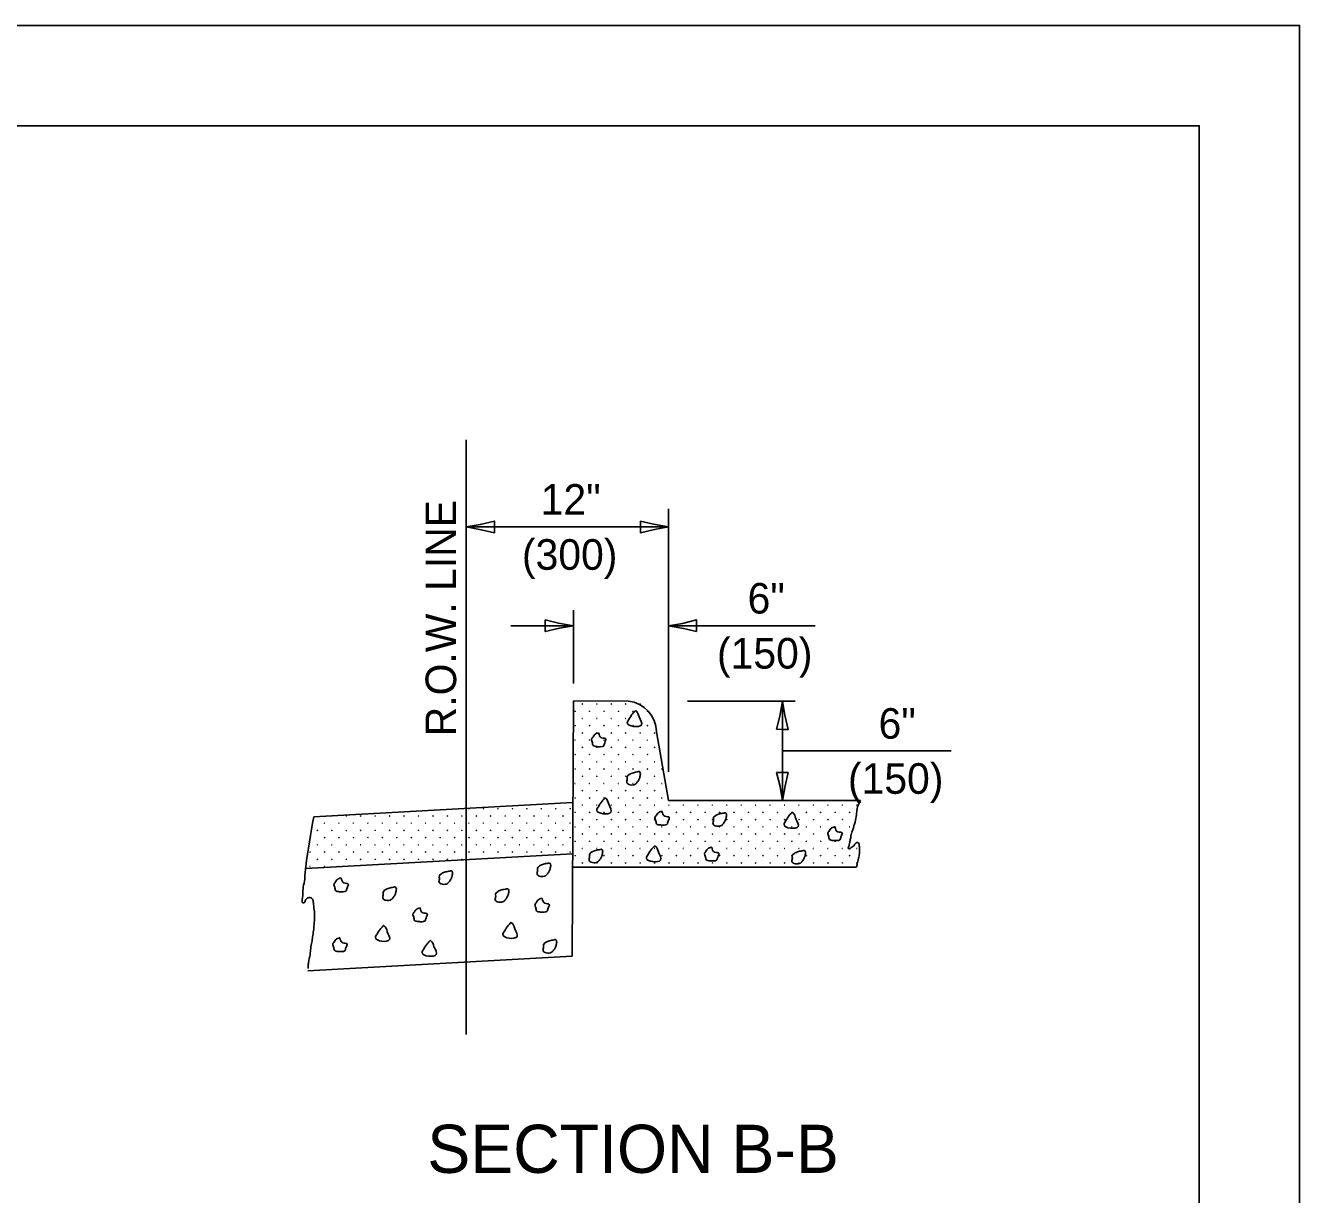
# Model space of a CAD drawing. Extents: x 0 to 2.83, y 0 to 1.83.
# Drawn here: x 2.304 to 2.833, y 1.348 to 1.833 of the extents above; entities that cross this region are included whole.
import ezdxf

# ---------------------------------------------------------------- set-up
doc = ezdxf.new("R2010")
doc.units = 0
for name, color, linetype in [('RD_Pr_Roadway_Dimensions', 7, 'Continuous'), ('RD_Pr_Roadway_Items', 7, 'Continuous'), ('RD_Pr_Roadway_Notes', 7, 'Continuous'), ('SH_General_Details', 7, 'Continuous'), ('SH_Printer_Plotting_Border', 7, 'Continuous')]:
    doc.layers.add(name, color=color, linetype=linetype)

msp = doc.modelspace()

# ---------------------------------------------------------------- linework, layer by layer
at = {"layer": 'RD_Pr_Roadway_Dimensions'}
for p, q in [((2.57136, 1.52342), (2.57136, 1.63263)), ((2.48736, 1.62511), (2.57136, 1.62511)), ((2.53185, 1.56007), (2.53185, 1.59062)), ((2.50593, 1.58407), (2.53185, 1.58407)), ((2.57136, 1.58407), (2.63229, 1.58407)), ((2.57924, 1.55283), (2.62391, 1.55283)), ((2.61864, 1.55274), (2.61864, 1.51144)), ((2.61863, 1.53209), (2.68872, 1.53209))]:
    msp.add_line(p, q, dxfattribs=at)
for points in [[(2.49902, 1.62267), (2.49903, 1.62511), (2.49903, 1.62755), (2.49319, 1.62612), (2.48736, 1.62511), (2.49358, 1.62398)], [(2.5597, 1.62755), (2.55969, 1.62511), (2.55969, 1.62267), (2.56552, 1.6241), (2.57136, 1.62511), (2.56513, 1.62624)], [(2.52019, 1.58651), (2.52019, 1.58407), (2.52019, 1.58163), (2.52602, 1.58306), (2.53185, 1.58407), (2.52563, 1.5852)], [(2.58301, 1.58163), (2.58302, 1.58407), (2.58302, 1.58651), (2.57719, 1.58508), (2.57136, 1.58407), (2.57758, 1.58293)], [(2.6162, 1.54108), (2.61864, 1.54107), (2.62108, 1.54107), (2.61965, 1.54691), (2.61864, 1.55274), (2.61751, 1.54652)], [(2.62108, 1.5231), (2.61864, 1.52311), (2.6162, 1.52311), (2.61763, 1.51727), (2.61864, 1.51144), (2.61977, 1.51766)]]:
    msp.add_lwpolyline(points, close=True, dxfattribs=at)
at = {"layer": 'RD_Pr_Roadway_Items'}
for p, q in [((2.48736, 1.66122), (2.48736, 1.4144)), ((2.53129, 1.44692), (2.53185, 1.55295)), ((2.53185, 1.55295), (2.55465, 1.55283)), ((2.56632, 1.54), (2.57136, 1.51147)), ((2.42402, 1.5047), (2.53142, 1.51064)), ((2.57136, 1.51147), (2.651, 1.51147)), ((2.4208, 1.48329), (2.53153, 1.48941)), ((2.53144, 1.4839), (2.64945, 1.4839)), ((2.42161, 1.44085), (2.53129, 1.44692))]:
    msp.add_line(p, q, dxfattribs=at)
for centre in [(2.53557, 1.55158), (2.54157, 1.55158), (2.54757, 1.55158), (2.55357, 1.55158), (2.55957, 1.55158), (2.53257, 1.54858), (2.53557, 1.54558), (2.53857, 1.54858), (2.54157, 1.54558), (2.54457, 1.54858), (2.54757, 1.54558), (2.55057, 1.54858), (2.55357, 1.54558), (2.55657, 1.54858), (2.55957, 1.54558), (2.56256, 1.54858), (2.53257, 1.54258), (2.53557, 1.53958), (2.53857, 1.54258), (2.54157, 1.53958), (2.54457, 1.54258), (2.54757, 1.53958), (2.55057, 1.54258), (2.55357, 1.53958), (2.55657, 1.54258), (2.55957, 1.53958), (2.56256, 1.54258), (2.56556, 1.53958), (2.53257, 1.53658), (2.53857, 1.53658), (2.54457, 1.53658), (2.55057, 1.53658), (2.55657, 1.53658), (2.56256, 1.53658), (2.53257, 1.53059), (2.53557, 1.53359), (2.53857, 1.53059), (2.54157, 1.53359), (2.54457, 1.53059), (2.54757, 1.53359), (2.55057, 1.53059), (2.55357, 1.53359), (2.55657, 1.53059), (2.55957, 1.53359), (2.56256, 1.53059), (2.56556, 1.53359), (2.53257, 1.52459), (2.53557, 1.52759), (2.53857, 1.52459), (2.54157, 1.52759), (2.54457, 1.52459), (2.54757, 1.52759), (2.55057, 1.52459), (2.55357, 1.52759), (2.55657, 1.52459), (2.55957, 1.52759), (2.56256, 1.52459), (2.56556, 1.52759), (2.56856, 1.52459), (2.53257, 1.51859), (2.53557, 1.52159), (2.53857, 1.51859), (2.54157, 1.52159), (2.54457, 1.51859), (2.54757, 1.52159), (2.55057, 1.51859), (2.55357, 1.52159), (2.55657, 1.51859), (2.55957, 1.52159), (2.56256, 1.51859), (2.56556, 1.52159), (2.56856, 1.51859), (2.53557, 1.51559), (2.54157, 1.51559), (2.54757, 1.51559), (2.55357, 1.51559), (2.55957, 1.51559), (2.56556, 1.51559), (2.48852, 1.5081), (2.49452, 1.5081), (2.50052, 1.5081), (2.50651, 1.5081), (2.51251, 1.5081), (2.51851, 1.5081), (2.52451, 1.5081), (2.53051, 1.5081), (2.53257, 1.51259), (2.53557, 1.50959), (2.53857, 1.51259), (2.54157, 1.50959), (2.54457, 1.51259), (2.54757, 1.50959), (2.55057, 1.51259), (2.55357, 1.50959), (2.55657, 1.51259), (2.55957, 1.50959), (2.56256, 1.51259), (2.56556, 1.50959), (2.56856, 1.51259), (2.57156, 1.50959), (2.57756, 1.50959), (2.58356, 1.50959), (2.58956, 1.50959), (2.59555, 1.50959), (2.60155, 1.50959), (2.60755, 1.50959), (2.61355, 1.50959), (2.61955, 1.50959), (2.62555, 1.50959), (2.63154, 1.50959), (2.63754, 1.50959), (2.64354, 1.50959), (2.64954, 1.50959), (2.43154, 1.50511), (2.43753, 1.50511), (2.44353, 1.50511), (2.44953, 1.50511), (2.45553, 1.50511), (2.46153, 1.50511), (2.46752, 1.50511), (2.47352, 1.50511), (2.47952, 1.50511), (2.48552, 1.50511), (2.49152, 1.50511), (2.49752, 1.50511), (2.50351, 1.50511), (2.50951, 1.50511), (2.51551, 1.50511), (2.52151, 1.50511), (2.52751, 1.50511), (2.53257, 1.50659), (2.53557, 1.50359), (2.53857, 1.50659), (2.54157, 1.50359), (2.54457, 1.50659), (2.54757, 1.50359), (2.55057, 1.50659), (2.55357, 1.50359), (2.55657, 1.50659), (2.55957, 1.50359), (2.56256, 1.50659), (2.56556, 1.50359), (2.56856, 1.50659), (2.57156, 1.50359), (2.57456, 1.50659), (2.57756, 1.50359), (2.58056, 1.50659), (2.58356, 1.50359), (2.58656, 1.50659), (2.58956, 1.50359), (2.59256, 1.50659), (2.59555, 1.50359), (2.59855, 1.50659), (2.60155, 1.50359), (2.60455, 1.50659), (2.60755, 1.50359), (2.61055, 1.50659), (2.61355, 1.50359), (2.61655, 1.50659), (2.61955, 1.50359), (2.62255, 1.50659), (2.62555, 1.50359), (2.62855, 1.50659), (2.63154, 1.50359), (2.63454, 1.50659), (2.63754, 1.50359), (2.64054, 1.50659), (2.64354, 1.50359), (2.64654, 1.50659), (2.42554, 1.49911), (2.42854, 1.50211), (2.43154, 1.49911), (2.43453, 1.50211), (2.43753, 1.49911), (2.44053, 1.50211), (2.44353, 1.49911), (2.44653, 1.50211), (2.44953, 1.49911), (2.45253, 1.50211), (2.45553, 1.49911), (2.45853, 1.50211), (2.46153, 1.49911), (2.46453, 1.50211), (2.46752, 1.49911), (2.47052, 1.50211), (2.47352, 1.49911), (2.47652, 1.50211), (2.47952, 1.49911), (2.48252, 1.50211), (2.48552, 1.49911), (2.48852, 1.50211), (2.49152, 1.49911), (2.49452, 1.50211), (2.49752, 1.49911), (2.50052, 1.50211), (2.50351, 1.49911), (2.50651, 1.50211), (2.50951, 1.49911), (2.51251, 1.50211), (2.51551, 1.49911), (2.51851, 1.50211), (2.52151, 1.49911), (2.52451, 1.50211), (2.52751, 1.49911), (2.53051, 1.50211), (2.53257, 1.5006), (2.53557, 1.4976), (2.53857, 1.5006), (2.54157, 1.4976), (2.54457, 1.5006), (2.54757, 1.4976), (2.55057, 1.5006), (2.55357, 1.4976), (2.55657, 1.5006), (2.55957, 1.4976), (2.56256, 1.5006), (2.56556, 1.4976), (2.56856, 1.5006), (2.57156, 1.4976), (2.57456, 1.5006), (2.57756, 1.4976), (2.58056, 1.5006), (2.58356, 1.4976), (2.58656, 1.5006), (2.58956, 1.4976), (2.59256, 1.5006), (2.59555, 1.4976), (2.59855, 1.5006), (2.60155, 1.4976), (2.60455, 1.5006), (2.60755, 1.4976), (2.61055, 1.5006), (2.61355, 1.4976), (2.61655, 1.5006), (2.61955, 1.4976), (2.62255, 1.5006), (2.62555, 1.4976), (2.62855, 1.5006), (2.63154, 1.4976), (2.63454, 1.5006), (2.63754, 1.4976), (2.64054, 1.5006), (2.64354, 1.4976), (2.64654, 1.5006), (2.42554, 1.49311), (2.42854, 1.49611), (2.43154, 1.49311), (2.43453, 1.49611), (2.43753, 1.49311), (2.44053, 1.49611), (2.44353, 1.49311), (2.44653, 1.49611), (2.44953, 1.49311), (2.45253, 1.49611), (2.45553, 1.49311), (2.45853, 1.49611), (2.46153, 1.49311), (2.46453, 1.49611), (2.46752, 1.49311), (2.47052, 1.49611), (2.47352, 1.49311), (2.47652, 1.49611), (2.47952, 1.49311), (2.48252, 1.49611), (2.48552, 1.49311), (2.48852, 1.49611), (2.49152, 1.49311), (2.49452, 1.49611), (2.49752, 1.49311), (2.50052, 1.49611), (2.50351, 1.49311), (2.50651, 1.49611), (2.50951, 1.49311), (2.51251, 1.49611), (2.51551, 1.49311), (2.51851, 1.49611), (2.52151, 1.49311), (2.52451, 1.49611), (2.52751, 1.49311), (2.53051, 1.49611), (2.53257, 1.4946), (2.53857, 1.4946), (2.54457, 1.4946), (2.55057, 1.4946), (2.55657, 1.4946), (2.56256, 1.4946), (2.56856, 1.4946), (2.57456, 1.4946), (2.58056, 1.4946), (2.58656, 1.4946), (2.59256, 1.4946), (2.59855, 1.4946), (2.60455, 1.4946), (2.61055, 1.4946), (2.61655, 1.4946), (2.62255, 1.4946), (2.62855, 1.4946), (2.63454, 1.4946), (2.64054, 1.4946), (2.64654, 1.4946), (2.42254, 1.49011), (2.42554, 1.48711), (2.42854, 1.49011), (2.43154, 1.48711), (2.43453, 1.49011), (2.43753, 1.48711), (2.44053, 1.49011), (2.44353, 1.48711), (2.44653, 1.49011), (2.44953, 1.48711), (2.45253, 1.49011), (2.45553, 1.48711), (2.45853, 1.49011), (2.46153, 1.48711), (2.46453, 1.49011), (2.46752, 1.48711), (2.47052, 1.49011), (2.47352, 1.48711), (2.47652, 1.49011), (2.47952, 1.48711), (2.48252, 1.49011), (2.48552, 1.48711), (2.48852, 1.49011), (2.49452, 1.49011), (2.50052, 1.49011), (2.50651, 1.49011), (2.51251, 1.49011), (2.51851, 1.49011), (2.52451, 1.49011), (2.53051, 1.49011), (2.53257, 1.4886), (2.53557, 1.4916), (2.53857, 1.4886), (2.54157, 1.4916), (2.54457, 1.4886), (2.54757, 1.4916), (2.55057, 1.4886), (2.55357, 1.4916), (2.55657, 1.4886), (2.55957, 1.4916), (2.56256, 1.4886), (2.56556, 1.4916), (2.56856, 1.4886), (2.57156, 1.4916), (2.57456, 1.4886), (2.57756, 1.4916), (2.58056, 1.4886), (2.58356, 1.4916), (2.58656, 1.4886), (2.58956, 1.4916), (2.59256, 1.4886), (2.59555, 1.4916), (2.59855, 1.4886), (2.60155, 1.4916), (2.60455, 1.4886), (2.60755, 1.4916), (2.61055, 1.4886), (2.61355, 1.4916), (2.61655, 1.4886), (2.61955, 1.4916), (2.62255, 1.4886), (2.62555, 1.4916), (2.62855, 1.4886), (2.63154, 1.4916), (2.63454, 1.4886), (2.63754, 1.4916), (2.64054, 1.4886), (2.64354, 1.4916), (2.64654, 1.4886), (2.64954, 1.4916), (2.42254, 1.48411), (2.42854, 1.48411), (2.43453, 1.48411), (2.53557, 1.4856), (2.54157, 1.4856), (2.54757, 1.4856), (2.55357, 1.4856), (2.55957, 1.4856), (2.56556, 1.4856), (2.57156, 1.4856), (2.57756, 1.4856), (2.58356, 1.4856), (2.58956, 1.4856), (2.59555, 1.4856), (2.60155, 1.4856), (2.60755, 1.4856), (2.61355, 1.4856), (2.61955, 1.4856), (2.62555, 1.4856), (2.63154, 1.4856), (2.63754, 1.4856), (2.64354, 1.4856), (2.64954, 1.4856)]:
    msp.add_circle(centre, 0.0000424, dxfattribs=at)
msp.add_arc((2.55323, 1.53982), 0.01309, 0.7886, 83.7398, dxfattribs=at)
for points in [[(2.55765, 1.54874), (2.55639, 1.54756), (2.55489, 1.54523), (2.55421, 1.54379), (2.5601, 1.54291), (2.55915, 1.54621), (2.55785, 1.5487), (2.55761, 1.54882)], [(2.54232, 1.53965), (2.54058, 1.53883), (2.54005, 1.53801), (2.53933, 1.53675), (2.53968, 1.53583), (2.54005, 1.53439), (2.54164, 1.5339), (2.54315, 1.53386), (2.54435, 1.53415), (2.54483, 1.53549), (2.54532, 1.53709), (2.54354, 1.53754), (2.54232, 1.53957)], [(2.55862, 1.52346), (2.55673, 1.52308), (2.55589, 1.52278), (2.5548, 1.52217), (2.55418, 1.52145), (2.55422, 1.52048), (2.55403, 1.51904), (2.55442, 1.5184), (2.55544, 1.51802), (2.5566, 1.51797), (2.55755, 1.51831), (2.55834, 1.51911), (2.55902, 1.52014), (2.55948, 1.52139), (2.55963, 1.52217), (2.55963, 1.52305), (2.55911, 1.52357), (2.55868, 1.52352)], [(2.54498, 1.51248), (2.54373, 1.51129), (2.54223, 1.50896), (2.54155, 1.50752), (2.54744, 1.50666), (2.54649, 1.50994), (2.54517, 1.51245), (2.54493, 1.51255)], [(2.651, 1.51147), (2.64963, 1.50808), (2.64937, 1.50562), (2.64877, 1.50256), (2.64782, 1.49934), (2.64714, 1.49731), (2.64705, 1.49662), (2.64669, 1.49484), (2.64617, 1.49245), (2.64601, 1.49161), (2.64617, 1.49152), (2.6472, 1.49195), (2.64822, 1.49271), (2.64891, 1.49363), (2.64959, 1.49415), (2.65009, 1.49397), (2.65026, 1.49388), (2.65043, 1.49328), (2.6506, 1.49226), (2.65058, 1.48954), (2.65024, 1.48751), (2.64972, 1.48521), (2.64945, 1.48393)], [(2.42402, 1.5047), (2.42071, 1.48398), (2.42044, 1.48133), (2.42017, 1.47802), (2.41958, 1.4748), (2.41939, 1.47106), (2.41946, 1.46901), (2.42032, 1.46927), (2.42066, 1.4702), (2.42142, 1.47105), (2.42279, 1.47112), (2.42347, 1.47062), (2.42389, 1.46907), (2.42421, 1.46601), (2.42438, 1.46305), (2.42427, 1.461), (2.42393, 1.45734), (2.42357, 1.45488), (2.42323, 1.45276), (2.42279, 1.45012), (2.42253, 1.44758), (2.42184, 1.44418), (2.42175, 1.44341), (2.42166, 1.44179)], [(2.56865, 1.5071), (2.56692, 1.50627), (2.56638, 1.50547), (2.56565, 1.5042), (2.566, 1.50329), (2.56638, 1.50185), (2.56797, 1.50136), (2.56948, 1.50132), (2.57069, 1.50161), (2.57115, 1.50295), (2.57164, 1.50454), (2.56986, 1.50498), (2.56865, 1.50702)], [(2.59438, 1.50633), (2.59249, 1.50595), (2.59165, 1.50565), (2.59056, 1.50503), (2.58996, 1.50431), (2.59, 1.50333), (2.58981, 1.50189), (2.59018, 1.50126), (2.5912, 1.50087), (2.59238, 1.50084), (2.59333, 1.50117), (2.59411, 1.50198), (2.59478, 1.50299), (2.59526, 1.50425), (2.5954, 1.50503), (2.5954, 1.5059), (2.59487, 1.50644), (2.59445, 1.50639)], [(2.62273, 1.50653), (2.62147, 1.50534), (2.61997, 1.50301), (2.61929, 1.50155), (2.62518, 1.50069), (2.62423, 1.50397), (2.62293, 1.50648), (2.62269, 1.50659)], [(2.64044, 1.50065), (2.63869, 1.49983), (2.63817, 1.49901), (2.63744, 1.49775), (2.63779, 1.49683), (2.63817, 1.49539), (2.63976, 1.4949), (2.64126, 1.49486), (2.64248, 1.49515), (2.64294, 1.49649), (2.64343, 1.49808), (2.64165, 1.49852), (2.64044, 1.50057)], [(2.5656, 1.49262), (2.56435, 1.49143), (2.56283, 1.48908), (2.56217, 1.48764), (2.56806, 1.48678), (2.56711, 1.49006), (2.56579, 1.49257), (2.56555, 1.49268)], [(2.58927, 1.4922), (2.58754, 1.49138), (2.587, 1.49057), (2.58627, 1.48931), (2.58662, 1.48839), (2.587, 1.48695), (2.58859, 1.48646), (2.59009, 1.48641), (2.59131, 1.48671), (2.59177, 1.48804), (2.59226, 1.48965), (2.59048, 1.49009), (2.58927, 1.49213)], [(2.54297, 1.49118), (2.54107, 1.49079), (2.54023, 1.49049), (2.53914, 1.48988), (2.53853, 1.48916), (2.53858, 1.48818), (2.53838, 1.48674), (2.53877, 1.4861), (2.53978, 1.48573), (2.54095, 1.48568), (2.5419, 1.48603), (2.54269, 1.48683), (2.54337, 1.48784), (2.54383, 1.4891), (2.54398, 1.48988), (2.54398, 1.49075), (2.54345, 1.49128), (2.54303, 1.49124)], [(2.62717, 1.49067), (2.62529, 1.4903), (2.62444, 1.49), (2.62336, 1.48938), (2.62273, 1.48867), (2.62278, 1.48769), (2.62259, 1.48625), (2.62297, 1.48561), (2.624, 1.48522), (2.62515, 1.48518), (2.6261, 1.48552), (2.62689, 1.48632), (2.62757, 1.48735), (2.62803, 1.48859), (2.62818, 1.48938), (2.62818, 1.49026), (2.62766, 1.49078), (2.62723, 1.49075)], [(2.48062, 1.48222), (2.47872, 1.48185), (2.47788, 1.48156), (2.47679, 1.48093), (2.47618, 1.48022), (2.47623, 1.47924), (2.47604, 1.4778), (2.47642, 1.47716), (2.47743, 1.47678), (2.4786, 1.47673), (2.47955, 1.47707), (2.48034, 1.47789), (2.48102, 1.4789), (2.48148, 1.48015), (2.48163, 1.48093), (2.48163, 1.48181), (2.4811, 1.48234), (2.48068, 1.4823)], [(2.52136, 1.48546), (2.51947, 1.48508), (2.51863, 1.48478), (2.51754, 1.48417), (2.51692, 1.48344), (2.51696, 1.48246), (2.51677, 1.48102), (2.51716, 1.48038), (2.51818, 1.48001), (2.51934, 1.47997), (2.52029, 1.48031), (2.52108, 1.48111), (2.52176, 1.48214), (2.52222, 1.48338), (2.52237, 1.48417), (2.52237, 1.48503), (2.52185, 1.48556), (2.52142, 1.48552)], [(2.43539, 1.4794), (2.43365, 1.47859), (2.43312, 1.47777), (2.43239, 1.47651), (2.43273, 1.47559), (2.43312, 1.47415), (2.43471, 1.47366), (2.43621, 1.47361), (2.43742, 1.47391), (2.43788, 1.47525), (2.43837, 1.47685), (2.43659, 1.4773), (2.43539, 1.47933)], [(2.45727, 1.47553), (2.45539, 1.47514), (2.45453, 1.47485), (2.45346, 1.47424), (2.45283, 1.47351), (2.45288, 1.47253), (2.45268, 1.47109), (2.45307, 1.47045), (2.45408, 1.47008), (2.45525, 1.47004), (2.4562, 1.47038), (2.45699, 1.47118), (2.45767, 1.47219), (2.45813, 1.47345), (2.45828, 1.47424), (2.45828, 1.4751), (2.45776, 1.47563), (2.45733, 1.47559)], [(2.50396, 1.47477), (2.50207, 1.4744), (2.50123, 1.4741), (2.50014, 1.47348), (2.49954, 1.47277), (2.49958, 1.47179), (2.49939, 1.47035), (2.49977, 1.46971), (2.50078, 1.46932), (2.50196, 1.46928), (2.50291, 1.46962), (2.50369, 1.47044), (2.50437, 1.47145), (2.50484, 1.47269), (2.50498, 1.47348), (2.50498, 1.47436), (2.50445, 1.47489), (2.50403, 1.47485)], [(2.51885, 1.47097), (2.51711, 1.47014), (2.51658, 1.46934), (2.51585, 1.46806), (2.51619, 1.46714), (2.51658, 1.4657), (2.51817, 1.46521), (2.51967, 1.46518), (2.52088, 1.46548), (2.52134, 1.46682), (2.52183, 1.4684), (2.52005, 1.46885), (2.51885, 1.47088)], [(2.46817, 1.46699), (2.46643, 1.46616), (2.4659, 1.46536), (2.46518, 1.46408), (2.46553, 1.46318), (2.4659, 1.46174), (2.4675, 1.46125), (2.469, 1.4612), (2.4702, 1.4615), (2.47068, 1.46284), (2.47117, 1.46443), (2.46939, 1.46487), (2.46817, 1.4669)], [(2.50598, 1.46082), (2.50473, 1.45963), (2.50322, 1.4573), (2.50255, 1.45586), (2.50844, 1.45498), (2.50749, 1.45827), (2.50617, 1.46077), (2.50593, 1.46088)], [(2.45307, 1.45957), (2.45182, 1.45838), (2.45031, 1.45605), (2.44963, 1.45461), (2.45554, 1.45374), (2.45457, 1.45703), (2.45326, 1.45953), (2.45303, 1.45963)], [(2.43489, 1.45457), (2.43315, 1.45374), (2.43261, 1.45294), (2.4319, 1.45166), (2.43224, 1.45075), (2.43261, 1.44931), (2.43422, 1.44882), (2.43572, 1.44878), (2.43692, 1.44908), (2.43739, 1.45041), (2.43788, 1.452), (2.4361, 1.45245), (2.43489, 1.45448)], [(2.47244, 1.45337), (2.4712, 1.45218), (2.4697, 1.44985), (2.46901, 1.44841), (2.47491, 1.44753), (2.47396, 1.45081), (2.47264, 1.45332), (2.4724, 1.45343)], [(2.52384, 1.45366), (2.52195, 1.45328), (2.52111, 1.45298), (2.52002, 1.45237), (2.51941, 1.45164), (2.51946, 1.45068), (2.51926, 1.44924), (2.51964, 1.4486), (2.52066, 1.44822), (2.52183, 1.44817), (2.52278, 1.44851), (2.52357, 1.44931), (2.52424, 1.45034), (2.52471, 1.45158), (2.52486, 1.45237), (2.52486, 1.45325), (2.52433, 1.45377), (2.52391, 1.45372)]]:
    msp.add_spline(points, degree=3, dxfattribs=at)
at = {"layer": 'SH_General_Details'}
for p, q in [((2.83333, 1.83333), (0, 1.83333)), ((2.83333, 0), (2.83333, 1.83333))]:
    msp.add_line(p, q, dxfattribs=at)
msp.add_lwpolyline([(0.16667, 1.79167), (2.79167, 1.79167), (2.79167, 0.04167), (0.16667, 0.04167)], close=True, dxfattribs=at)
at = {"layer": 'SH_Printer_Plotting_Border'}
msp.add_lwpolyline([(0, 0), (2.83333, 0), (2.83333, 1.83333), (0, 1.83333)], close=True, dxfattribs=at)

# ---------------------------------------------------------------- texts
at = {"layer": 'RD_Pr_Roadway_Dimensions'}
for s, p in [('12"', (2.51826, 1.63019)), ('(300)', (2.51048, 1.60733)), ('6"', (2.60417, 1.58915)), ('(150)', (2.59146, 1.56629)), ('6"', (2.65856, 1.53717)), ('(150)', (2.64584, 1.51431))]:
    msp.add_text(s, height=0.0127, dxfattribs=at).set_placement(p)
at = {"layer": 'RD_Pr_Roadway_Notes'}
msp.add_text('R.O.W. LINE', height=0.0127, rotation=90, dxfattribs=at).set_placement((2.48316, 1.53818))
msp.add_text('SECTION B-B', height=0.02, dxfattribs=at).set_placement((2.47117, 1.35689))

doc.saveas('drawing.dxf')
